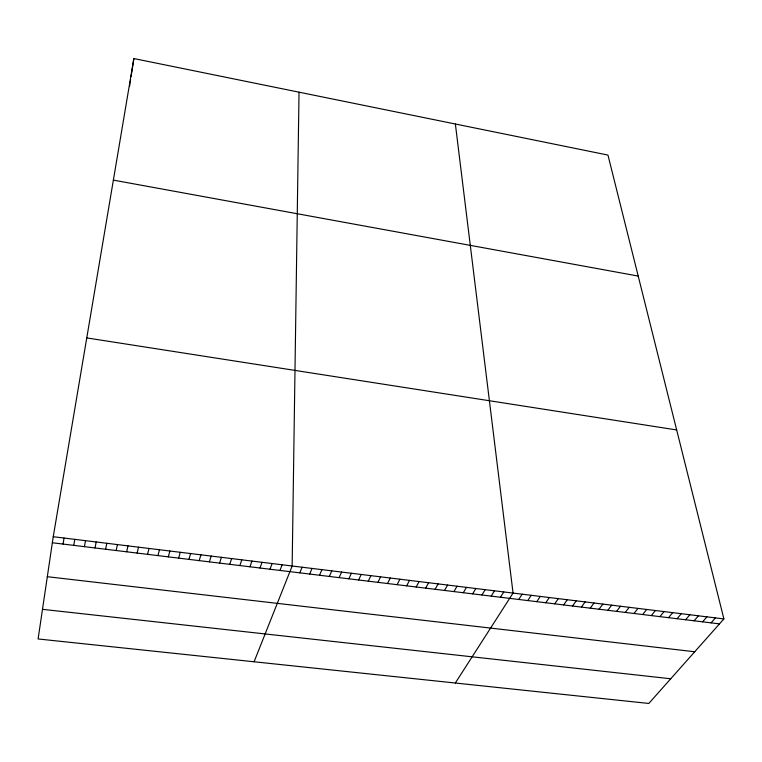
<?xml version="1.0" encoding="UTF-8"?>
<svg xmlns="http://www.w3.org/2000/svg" width="762" height="762" viewBox="0 0 762 762"><rect width="100%" height="100%" fill="white"/><g stroke="black" fill="none" stroke-linecap="round" stroke-linejoin="round"><path stroke-width="1.14" d="M299.028 92.183L292.151 565.995L254.079 661.768M53.245 536.715L38.1 638.966L648.814 703.45L723.9 618.925L607.962 155.077L133.864 58.55L53.245 536.715L723.9 618.925M129.607 86.049L129.969 83.706M130.15 82.544L130.607 79.6M131.064 76.657L133.864 58.55M63.075 544.068L64.037 538.029M73.771 545.363L74.79 539.353M84.42 546.659L85.506 540.668M95.04 547.954L96.183 541.972M105.613 549.24L106.823 543.277M116.157 550.516L117.424 544.582M126.663 551.793L127.987 545.868M137.131 553.069L138.522 547.164M147.561 554.336L149.009 548.449M157.953 555.603L159.468 549.735M168.316 556.86L169.888 551.012M178.641 558.117L180.27 552.279M188.928 559.365L190.614 553.545M199.187 560.613L200.93 554.812M209.398 561.861L211.198 556.069M219.58 563.099L221.437 557.327M229.733 564.328L231.648 558.584M239.849 565.556L241.821 559.822M249.926 566.785L251.955 561.07M259.975 568.004L262.052 562.308M269.986 569.224L272.12 563.537M279.959 570.433L282.15 564.775M299.809 572.853L302.114 567.214M309.686 574.053L312.039 568.433M319.535 575.243L321.935 569.652M329.336 576.443L331.794 570.862M339.119 577.625L341.624 572.062M348.863 578.815L351.425 573.262M358.578 579.996L361.188 574.462M368.256 581.168L370.923 575.653M377.904 582.339L380.619 576.844M387.515 583.511L390.277 578.025M397.097 584.673L399.917 579.206M406.651 585.835L409.518 580.387M416.166 586.997L419.081 581.558M425.653 588.15L428.625 582.73M435.112 589.302L438.131 583.892M444.541 590.445L447.599 585.054M453.933 591.588L457.048 586.216M463.296 592.722L466.458 587.369M472.63 593.865L475.84 588.512M481.936 594.989L485.184 589.664M491.204 596.122L494.509 590.807M500.453 597.246L503.796 591.941M455.324 683.019L513.055 593.074L455.371 124.015M518.731 599.465L522.161 594.198M527.761 600.561L531.247 595.312M536.772 601.656L540.296 596.417M545.754 602.752L549.326 597.522M554.698 603.837L558.317 598.627M563.623 604.923L567.28 599.723M572.519 606.009L576.224 600.818M581.387 607.085L585.13 601.913M590.226 608.162L594.008 602.999M599.027 609.229L602.866 604.085M607.809 610.295L611.686 605.171M616.572 611.362L620.487 606.247M625.297 612.419L629.25 607.324M633.994 613.477L637.994 608.39M642.661 614.534L646.7 609.467M651.31 615.582L655.387 610.524M659.93 616.629L664.045 611.591M668.522 617.677L672.675 612.648M677.085 618.715L681.285 613.705M685.619 619.754L689.858 614.753M694.125 620.792L698.411 615.801M702.612 621.821L706.936 616.849M711.07 622.849L715.432 617.887M42.491 609.333L670.751 678.761M47.32 576.701L694.734 651.758M52.349 542.763L719.499 623.878M86.763 337.918L676.666 429.949M113.367 180.118L638.204 276.063"/></g></svg>
